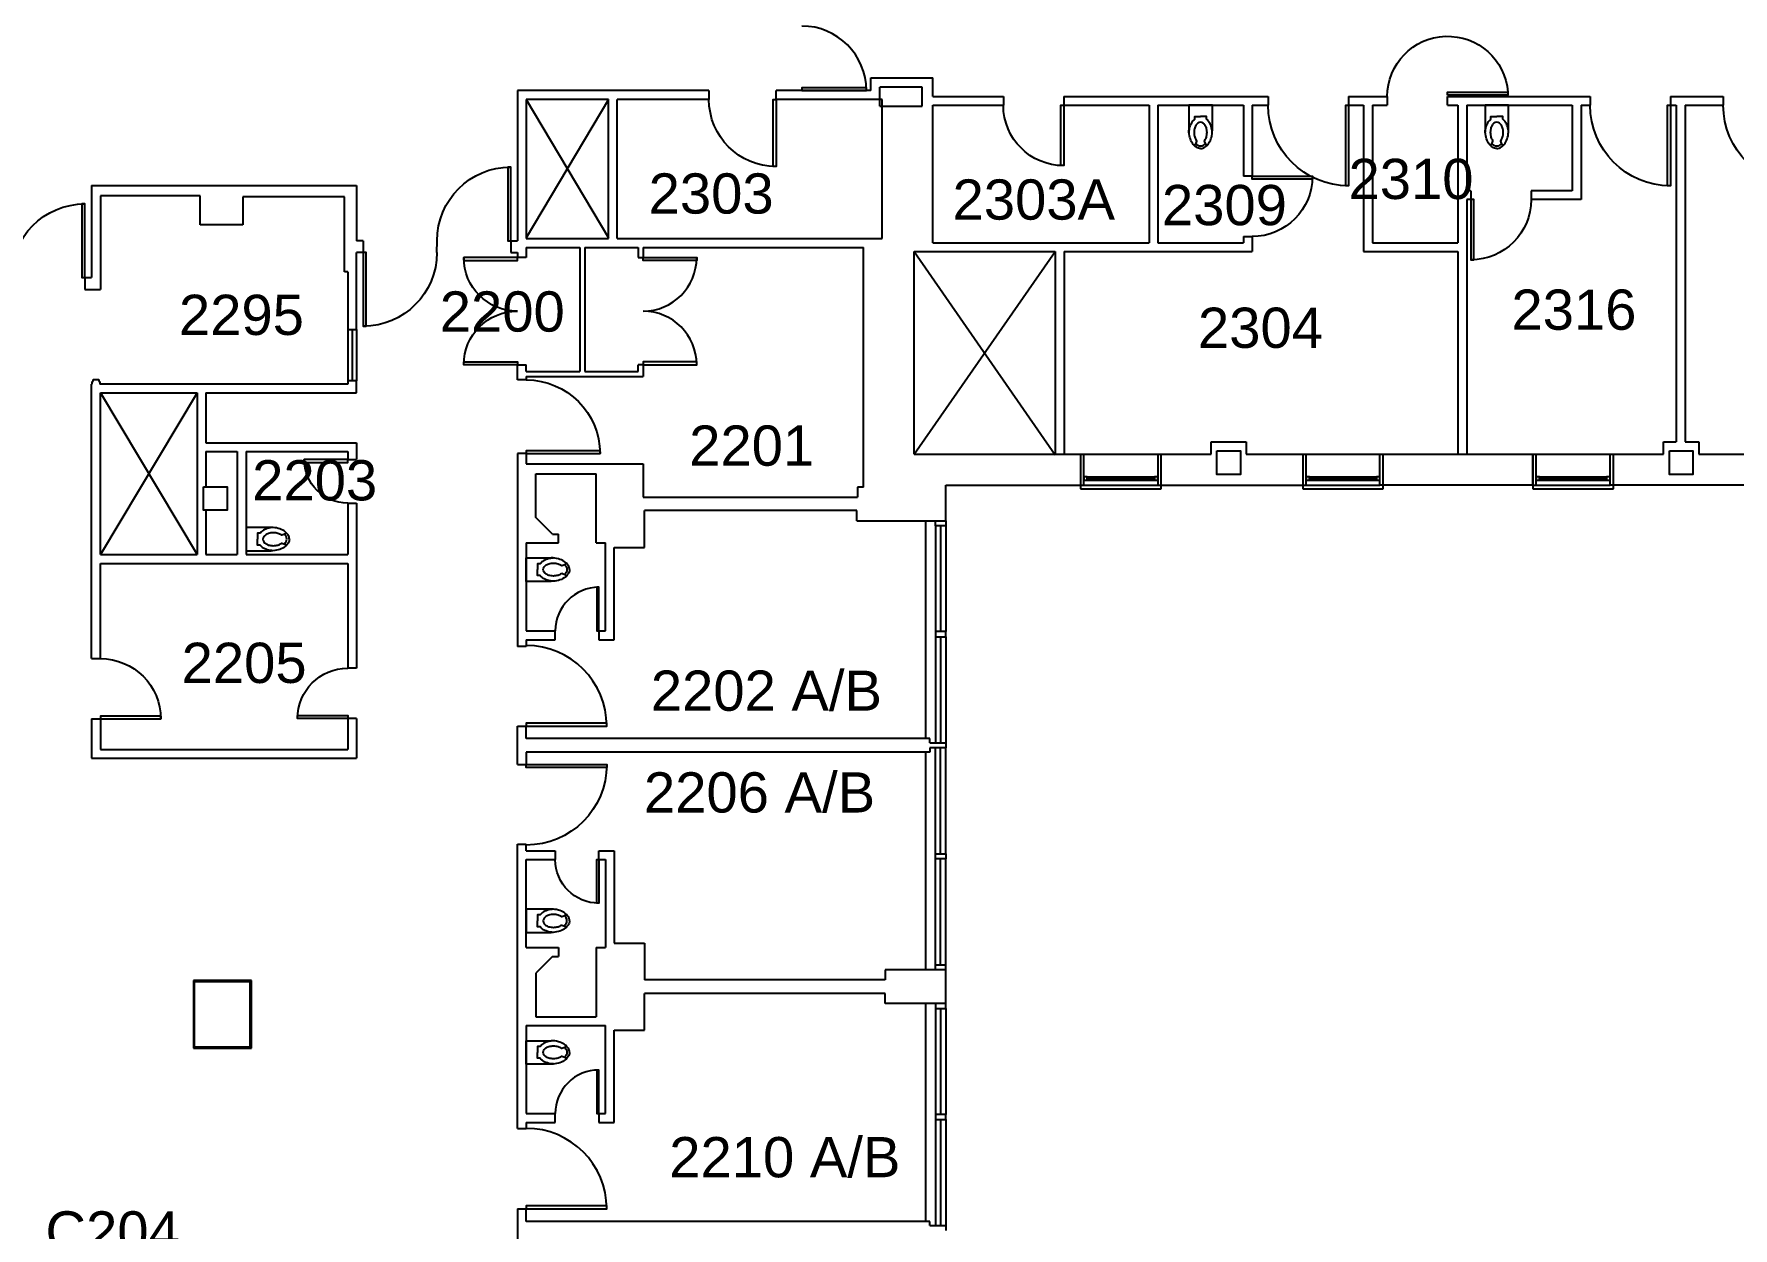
# Model space of a CAD drawing. Header units: inches. Extents: x -1132 to 7533, y -2240 to 4304.
# Drawn here: x 2883 to 3897, y 1341 to 2053 of the extents above; entities that cross this region are included whole.
import ezdxf

# ---------------------------------------------------------------- set-up
doc = ezdxf.new("R2010")
doc.units = ezdxf.units.IN
doc.header["$LTSCALE"] = 96
doc.header["$MEASUREMENT"] = 0
doc.layers.get('0').update_dxf_attribs({"linetype": 'CONTINUOUS'})
for name, color, linetype in [('A-ANNO-ROOM', 4, 'CONTINUOUS'), ('A-DOOR', 2, 'CONTINUOUS'), ('A-FLOR-PFIX', 2, 'CONTINUOUS'), ('A-GLAZ', 2, 'CONTINUOUS'), ('A-GLAZ-SILL', 1, 'CONTINUOUS'), ('A-SHAFT', 1, 'CONTINUOUS'), ('A-WALL-FULL', 6, 'CONTINUOUS')]:
    doc.layers.add(name, color=color, linetype=linetype)
doc.styles.add('ARIAL', font='arial.ttf')

# ---------------------------------------------------------------- blocks, each defined once
blk = doc.blocks.new('P2477016')
for p, q in [((-3.6, -23.8), (-3.6, -23.8)), ((-2.5, -21.1), (-2.5, -21.1))]:
    blk.add_line(p, q)
blk.add_lwpolyline([(7, -14.9), (7, 0), (-7, 0), (-7, -14.9)])
for points in [[(-6.9, -16.2, -0.074934), (-6.3, -12.6, -0.085426), (-4.9, -9.7, -0.066386), (-3.5, -8.3), (-3.5, -6.7), (0, -6.7)], [(4, -23.7, -0.562484), (3.2, -23.5), (2.4, -21.3, -0.238976), (2.5, -20.9, 0.08035), (3.4, -19, 0.074934), (3.8, -16.2, 0.074934), (3.4, -13.4, 0.085426), (2.4, -11.5, 0.066386), (1.6, -10.6, 0.330534), (-1.7, -10.6, 0.066386), (-2.5, -11.5, 0.085426), (-3.5, -13.4, 0.074934), (-3.9, -16.2, 0.074934), (-3.5, -19, 0.08035), (-2.6, -20.9, -0.238976), (-2.5, -21.3), (-3.3, -23.5, -0.549653), (-4.1, -23.7)], [(6.9, -16.2, 0.074934), (6.3, -12.6, 0.085426), (4.9, -9.7, 0.066386), (3.5, -8.3), (3.5, -6.7), (0, -6.7)], [(0, -25.8, -0.143932), (-2.5, -25, -0.107177), (-4.9, -22.6, -0.077997), (-6.4, -19.2, -0.065232), (-7, -14.9)], [(0, -25.8, 0.143932), (2.5, -25, 0.107177), (4.9, -22.6, 0.077997), (6.4, -19.2, 0.065232), (7, -14.9)], [(-3, -22.7, 0.063273), (-1.7, -23.8, 0.143932), (0, -24.2)], [(0, -24.2, 0.143932), (1.7, -23.8, 0.059203), (2.9, -22.8)]]:
    blk.add_lwpolyline(points, format="xyb")
blk = doc.blocks.new('*U31')
for p, q in [((0, 0), (0, 0)), ((-48, 0), (-48, 0))]:
    blk.add_line(p, q)
blk.add_lwpolyline([(0, 0), (0, -48), (-1.75, -48), (-1.75, 0)], close=True)
blk.add_arc((0, 0), 48, 180, 270)
blk = doc.blocks.new('*U32')
for p, q in [((0, 0), (0, 0)), ((40, 0), (40, 0))]:
    blk.add_line(p, q)
blk.add_lwpolyline([(0, 0), (0, -40), (1.75, -40), (1.75, 0)], close=True)
blk.add_arc((0, 0), 40, 270, 0)
blk = doc.blocks.new('*U57')
for p, q in [((0, 0), (0, 0)), ((-32, 0), (-32, 0))]:
    blk.add_line(p, q)
blk.add_lwpolyline([(0, 0), (0, 32), (-1.75, 32), (-1.75, 0)], close=True)
blk.add_arc((0, 0), 32, 90, 180)
blk = doc.blocks.new('*U58')
for p, q in [((0, 0), (0, 0)), ((32, 0), (32, 0))]:
    blk.add_line(p, q)
blk.add_lwpolyline([(0, 0), (0, 32), (1.75, 32), (1.75, 0)], close=True)
blk.add_arc((0, 0), 32, 0, 90)
blk = doc.blocks.new('*U75')
for p, q in [((0, 0), (0, 0)), ((26, 0), (26, 0))]:
    blk.add_line(p, q)
blk.add_lwpolyline([(0, 0), (0, 26), (1.75, 26), (1.75, 0)], close=True)
blk.add_arc((0, 0), 26, 0, 90)
blk = doc.blocks.new('*U76')
for p, q in [((0, 0), (0, 0)), ((-30, 0), (-30, 0))]:
    blk.add_line(p, q)
blk.add_lwpolyline([(0, 0), (0, 30), (-1.75, 30), (-1.75, 0)], close=True)
blk.add_arc((0, 0), 30, 90, 180)
blk = doc.blocks.new('*U40')
for p, q in [((0, 0), (0, 0)), ((-36, 0), (-36, 0))]:
    blk.add_line(p, q)
blk.add_lwpolyline([(0, 0), (0, -36), (-1.75, -36), (-1.75, 0)], close=True)
blk.add_arc((0, 0), 36, 180, 270)
blk = doc.blocks.new('*U33')
for p, q in [((0, 0), (0, 0)), ((36, 0), (36, 0))]:
    blk.add_line(p, q)
blk.add_lwpolyline([(0, 0), (0, -36), (1.75, -36), (1.75, 0)], close=True)
blk.add_arc((0, 0), 36, 270, 0)
blk = doc.blocks.new('*U34')
for p, q in [((0, 0), (0, 0)), ((48, 0), (48, 0))]:
    blk.add_line(p, q)
blk.add_lwpolyline([(0, 0), (0, -48), (1.75, -48), (1.75, 0)], close=True)
blk.add_arc((0, 0), 48, 270, 0)
blk = doc.blocks.new('*U44')
for p, q in [((0, 0), (0, 0)), ((36, 0), (36, 0))]:
    blk.add_line(p, q)
blk.add_lwpolyline([(0, 0), (0, -36), (1.75, -36), (1.75, 0)], close=True)
blk.add_arc((0, 0), 36, 270, 0)
blk = doc.blocks.new('*U46')
for p, q in [((0, 0), (0, 0)), ((-36, 0), (-36, 0))]:
    blk.add_line(p, q)
blk.add_lwpolyline([(0, 0), (0, -36), (-1.75, -36), (-1.75, 0)], close=True)
blk.add_arc((0, 0), 36, 180, 270)
blk = doc.blocks.new('*U59')
for p, q in [((0, 0), (0, 0)), ((-44, 0), (-44, 0))]:
    blk.add_line(p, q)
blk.add_lwpolyline([(0, 0), (0, -44), (-1.75, -44), (-1.75, 0)], close=True)
blk.add_arc((0, 0), 44, 180, 270)
blk = doc.blocks.new('*U29')
for p, q in [((0, 0), (0, 0)), ((48, 0), (48, 0))]:
    blk.add_line(p, q)
blk.add_lwpolyline([(0, 0), (0, -48), (1.75, -48), (1.75, 0)], close=True)
blk.add_arc((0, 0), 48, 270, 0)
blk = doc.blocks.new('*U30')
for p, q in [((0, 0), (0, 0)), ((36, 0), (36, 0))]:
    blk.add_line(p, q)
blk.add_lwpolyline([(0, 0), (0, -36), (1.75, -36), (1.75, 0)], close=True)
blk.add_arc((0, 0), 36, 270, 0)

msp = doc.modelspace()

# ---------------------------------------------------------------- linework, layer by layer
at = {"layer": 'A-DOOR'}
msp.add_line((3123.5, 1923.1), (3123.6, 1930.1), dxfattribs=at)
msp.add_lwpolyline([(3726.4, 2017), (3726.4, 2018.8), (3762.4, 2018.8), (3762.4, 2017)], close=True, dxfattribs=at)
at = {"layer": 'A-DOOR', "extrusion": (0, 0, -1)}
msp.add_arc((-3726.4, 2016.1), 36, 0.0321, 175.7856, dxfattribs=at)
at = {"layer": 'A-GLAZ'}
for p, q in [((3070.3, 1877.1), (3070.3, 1846.6)), ((3070.3, 1877.1), (3075.5, 1877.1)), ((3072.9, 1877.1), (3072.9, 1846.6)), ((3075.5, 1877.1), (3075.5, 1846.6)), ((3075.5, 1846.6), (3070.3, 1846.6)), ((3507.5, 1784.2), (3507.5, 1782.2)), ((3509.5, 1784.2), (3553.5, 1784.2)), ((3511.5, 1789.2), (3551.5, 1789.2)), ((3511.5, 1788.2), (3551.5, 1788.2)), ((3511.5, 1787.2), (3551.5, 1787.2)), ((3555.5, 1782.2), (3555.5, 1784.2)), ((3640, 1784.2), (3640, 1782.2)), ((3642, 1784.2), (3686, 1784.2)), ((3644, 1789.2), (3684, 1789.2)), ((3644, 1788.2), (3684, 1788.2)), ((3644, 1787.2), (3684, 1787.2)), ((3688, 1782.2), (3688, 1784.2)), ((3777.3, 1784.2), (3777.3, 1782.2)), ((3779.3, 1784.2), (3823.3, 1784.2)), ((3781.3, 1789.2), (3821.3, 1789.2)), ((3781.3, 1788.2), (3821.3, 1788.2)), ((3781.3, 1787.2), (3821.3, 1787.2)), ((3825.3, 1782.2), (3825.3, 1784.2)), ((3507.5, 1782.2), (3555.5, 1782.2)), ((3640, 1782.2), (3688, 1782.2)), ((3777.3, 1782.2), (3825.3, 1782.2)), ((3421, 1760.1), (3421, 1696.9)), ((3424, 1760.1), (3424, 1696.9)), ((3427, 1760.1), (3427, 1696.9)), ((3421, 1693.9), (3421, 1630.6)), ((3424, 1693.9), (3424, 1630.6)), ((3427, 1693.9), (3427, 1630.6)), ((3421, 1564.4), (3421, 1627.6)), ((3424, 1564.4), (3424, 1627.6)), ((3427, 1564.4), (3427, 1627.6)), ((3421, 1498.1), (3421, 1561.4)), ((3424, 1498.1), (3424, 1561.4)), ((3427, 1498.1), (3427, 1561.4)), ((3421, 1472.1), (3421, 1408.9)), ((3424, 1472.1), (3424, 1408.9)), ((3427, 1472.1), (3427, 1408.9)), ((3421, 1405.9), (3421, 1342.6)), ((3424, 1405.9), (3424, 1342.6)), ((3427, 1405.9), (3427, 1342.6))]:
    msp.add_line(p, q, dxfattribs=at)
at = {"layer": 'A-GLAZ-SILL'}
for p, q in [((3509.5, 1802.7), (3553.5, 1802.7)), ((3642, 1802.7), (3686, 1802.7)), ((3779.3, 1802.7), (3823.3, 1802.7)), ((3415, 1763.1), (3415, 1633.1)), ((3415, 1625.1), (3415, 1495.1)), ((3415, 1475.1), (3415, 1345.1))]:
    msp.add_line(p, q, dxfattribs=at)
at = {"layer": 'A-SHAFT'}
for p, q in [((3225.8, 2014.4), (3176.8, 1931.8)), ((3176.8, 2014.4), (3225.8, 1931.8)), ((3408.3, 1802.7), (3492.3, 1923.6)), ((3408.3, 1923.6), (3492.3, 1802.4)), ((2922.8, 1839.4), (2980.4, 1742.9)), ((2980.4, 1839.4), (2922.8, 1742.9))]:
    msp.add_line(p, q, dxfattribs=at)
at = {"layer": 'A-WALL-FULL'}
for p, q in [((3382.4, 2019.7), (3382.4, 2027.2)), ((3382.4, 2027.2), (3419.4, 2027.2)), ((3419.4, 2016.2), (3419.4, 2027.2)), ((3285.8, 2019.7), (3171.5, 2019.7)), ((3171.5, 2019.7), (3171.5, 1930.1)), ((3285.8, 2019.7), (3285.8, 2014.4)), ((3325.8, 2014.4), (3325.8, 2019.7)), ((3382.4, 2019.7), (3325.8, 2019.7)), ((3387.8, 2010.3), (3387.8, 2021.8)), ((3413, 2021.8), (3387.8, 2021.8)), ((3413, 2010.3), (3413, 2021.8)), ((3225.8, 2014.4), (3176.8, 2014.4)), ((3176.8, 2014.4), (3176.8, 1931.4)), ((3225.8, 1931.4), (3225.8, 2014.4)), ((3231.1, 1931.4), (3231.1, 2014.4)), ((3285.8, 2014.4), (3231.1, 2014.4)), ((3389.1, 2014.4), (3325.8, 2014.4)), ((3387.8, 2010.3), (3413, 2010.3)), ((3389.1, 1931.4), (3389.1, 2014.4)), ((3419.4, 2016.2), (3461.4, 2016.2)), ((3419.4, 2010.9), (3461.4, 2010.9)), ((3419.4, 1928.9), (3419.4, 2010.9)), ((3461.4, 2016.2), (3461.4, 2010.9)), ((3497.4, 2016.2), (3497.4, 2010.9)), ((3497.4, 2016.2), (3619.4, 2016.2)), ((3497.4, 2010.9), (3548.3, 2010.9)), ((3548.3, 2010.9), (3548.3, 1928.9)), ((3553.6, 2010.9), (3553.6, 1928.9)), ((3553.6, 2010.9), (3604.6, 2010.9)), ((3604.6, 2010.9), (3604.6, 1968.6)), ((3609.8, 2010.9), (3609.8, 1968.6)), ((3609.8, 2010.9), (3619.4, 2010.9)), ((3619.4, 2016.2), (3619.4, 2010.9)), ((3667.4, 2016.2), (3690.4, 2016.2)), ((3667.4, 2016.2), (3667.4, 2010.9)), ((3667.4, 2010.9), (3676.3, 2010.9)), ((3676.3, 2010.9), (3676.3, 1923.6)), ((3681.6, 2010.9), (3681.6, 1928.9)), ((3681.6, 2010.9), (3690.4, 2010.9)), ((3690.4, 2016.2), (3690.4, 2010.9)), ((3726.4, 2016.2), (3811.4, 2016.2)), ((3726.4, 2010.9), (3726.4, 2016.2)), ((3726.4, 2010.9), (3732.6, 2010.9)), ((3732.6, 2010.9), (3732.6, 1928.9)), ((3737.8, 2010.9), (3737.8, 1959.9)), ((3737.8, 2010.9), (3800.8, 2010.9)), ((3800.8, 2010.9), (3800.8, 1959.9)), ((3806.1, 2010.9), (3806.1, 1954.7)), ((3806.1, 2010.9), (3811.4, 2010.9)), ((3811.4, 2016.2), (3811.4, 2010.9)), ((3859.4, 2016.2), (3890.9, 2016.2)), ((3859.4, 2016.2), (3859.4, 2010.9)), ((3859.4, 2010.9), (3862.8, 2010.9)), ((3862.8, 2010.9), (3862.8, 1810.2)), ((3868.1, 2010.9), (3868.1, 1810.2)), ((3868.1, 2010.9), (3890.9, 2010.9)), ((3890.9, 2016.2), (3890.9, 2010.9)), ((3609.8, 1968.6), (3604.6, 1968.6)), ((2917.5, 1963.1), (3075.5, 1963.1)), ((2917.5, 1963.1), (2917.5, 1908.1)), ((2922.8, 1956.9), (2922.8, 1901.1)), ((2982.3, 1956.9), (2922.8, 1956.9)), ((2982.3, 1939.6), (2982.3, 1956.9)), ((3068.3, 1956.4), (3007.8, 1956.4)), ((3007.8, 1956.4), (3007.8, 1939.6)), ((3068.3, 1911.6), (3068.3, 1956.4)), ((3075.5, 1963.1), (3075.5, 1930.1)), ((3740.3, 1959.9), (3737.8, 1959.9)), ((3740.3, 1959.9), (3740.3, 1954.7)), ((3800.8, 1959.9), (3776.3, 1959.9)), ((3776.3, 1959.9), (3776.3, 1954.7)), ((3740.3, 1954.7), (3737.8, 1954.7)), ((3737.8, 1954.7), (3737.8, 1802.4)), ((3806.1, 1954.7), (3776.3, 1954.7)), ((3007.8, 1939.6), (2982.3, 1939.6)), ((3079.5, 1930.1), (3075.5, 1930.1)), ((3079.5, 1930.1), (3079.5, 1923.1)), ((3167.6, 1930.1), (3167.6, 1923.1)), ((3167.6, 1930.1), (3171.5, 1930.1)), ((3176.8, 1931.4), (3225.8, 1931.4)), ((3176.8, 1926.1), (3176.8, 1920.1)), ((3176.8, 1926.1), (3208.7, 1926.1)), ((3208.7, 1926.1), (3208.7, 1852.1)), ((3211.7, 1926.1), (3243.5, 1926.1)), ((3211.7, 1926.1), (3211.7, 1852.1)), ((3231.1, 1931.4), (3389.1, 1931.4)), ((3243.5, 1926.1), (3243.5, 1920.1)), ((3246.5, 1926.1), (3378, 1926.1)), ((3246.5, 1926.1), (3246.5, 1920.1)), ((3378, 1783.1), (3378, 1926.1)), ((3419.4, 1928.9), (3548.3, 1928.9)), ((3553.6, 1928.9), (3604.6, 1928.9)), ((3604.6, 1932.6), (3604.6, 1928.9)), ((3604.6, 1932.6), (3609.8, 1932.6)), ((3609.8, 1932.6), (3609.8, 1923.6)), ((3681.6, 1928.9), (3732.6, 1928.9)), ((3079.5, 1923.1), (3075.5, 1923.1)), ((3075.5, 1877.1), (3075.5, 1923.1)), ((3167.6, 1923.1), (3171.5, 1923.1)), ((3171.5, 1923.1), (3171.5, 1920.1)), ((3176.8, 1920.1), (3171.5, 1920.1)), ((3243.5, 1920.1), (3246.5, 1920.1)), ((3408.3, 1923.6), (3492.3, 1923.6)), ((3408.3, 1802.7), (3408.3, 1923.6)), ((3492.3, 1923.6), (3492.3, 1802.4)), ((3497.6, 1923.6), (3609.8, 1923.6)), ((3497.6, 1923.6), (3497.6, 1802.4)), ((3676.3, 1923.6), (3732.6, 1923.6)), ((3732.6, 1923.6), (3732.6, 1802.4)), ((2913.5, 1908.1), (2913.5, 1901.1)), ((2913.5, 1908.1), (2917.5, 1908.1)), ((3070.3, 1911.6), (3068.3, 1911.6)), ((3070.3, 1911.6), (3070.3, 1877.1)), ((2913.5, 1901.1), (2922.8, 1901.1)), ((3171.5, 1847.1), (3171.5, 1856.1)), ((3171.5, 1856.1), (3176.8, 1856.1)), ((3176.8, 1852.1), (3176.8, 1856.1)), ((3246.5, 1856.1), (3243.5, 1856.1)), ((3243.5, 1852.1), (3243.5, 1856.1)), ((3246.5, 1856.1), (3246.5, 1849.1)), ((2917.9, 1844.6), (2917.9, 1846.1)), ((2917.9, 1846.1), (2918.4, 1846.1)), ((2918.4, 1846.1), (2918.4, 1847.4)), ((2918.4, 1847.4), (2921.9, 1847.4)), ((2921.9, 1847.4), (2921.9, 1846.1)), ((2921.9, 1846.1), (2922.4, 1846.1)), ((2922.4, 1846.1), (2922.4, 1844.6)), ((3070.3, 1846.6), (3070.3, 1844.6)), ((3075.5, 1839.4), (3075.5, 1846.6)), ((3176.8, 1847.1), (3171.5, 1847.1)), ((3176.8, 1852.1), (3208.7, 1852.1)), ((3176.8, 1849.1), (3246.5, 1849.1)), ((3176.8, 1849.1), (3176.8, 1847.1)), ((3211.7, 1852.1), (3243.5, 1852.1)), ((2917.5, 1680.8), (2917.5, 1844.6)), ((2917.5, 1844.6), (2917.9, 1844.6)), ((3070.3, 1844.6), (2922.4, 1844.6)), ((2922.8, 1839.4), (2980.4, 1839.4)), ((2922.8, 1742.9), (2922.8, 1839.4)), ((2980.4, 1839.4), (2980.4, 1742.9)), ((2985.6, 1839.4), (3075.5, 1839.4)), ((2985.6, 1839.4), (2985.6, 1809.6)), ((2985.6, 1809.6), (3075.5, 1809.6)), ((2985.6, 1804.4), (2985.6, 1783.3)), ((2985.6, 1804.4), (3004.4, 1804.4)), ((3004.4, 1804.4), (3004.4, 1742.9)), ((3009.7, 1804.4), (3009.7, 1742.9)), ((3009.7, 1804.4), (3070.3, 1804.4)), ((3070.3, 1804.4), (3070.3, 1799.6)), ((3075.5, 1809.6), (3075.5, 1799.6)), ((3585.3, 1802.7), (3585.3, 1810.2)), ((3585.3, 1810.2), (3606.3, 1810.2)), ((3606.3, 1810.2), (3606.3, 1802.7)), ((3855.3, 1810.2), (3862.8, 1810.2)), ((3855.3, 1802.7), (3855.3, 1810.2)), ((3868.1, 1810.2), (3876.3, 1810.2)), ((3876.3, 1810.2), (3876.3, 1802.7)), ((3070.3, 1799.6), (3075.5, 1799.6)), ((3171.5, 1803.1), (3171.5, 1688.1)), ((3176.8, 1803.1), (3171.5, 1803.1)), ((3176.8, 1803.1), (3176.8, 1797.1)), ((3176.8, 1797.1), (3246.5, 1797.1)), ((3246.5, 1797.1), (3246.5, 1777.1)), ((3408.3, 1802.7), (3585.3, 1802.7)), ((3507.5, 1802.7), (3507.5, 1784.2)), ((3509.5, 1784.2), (3509.5, 1802.7)), ((3553.5, 1802.7), (3553.5, 1784.2)), ((3555.5, 1784.2), (3555.5, 1802.7)), ((3606.3, 1802.7), (3642, 1802.7)), ((3640, 1802.7), (3640, 1784.2)), ((3642, 1784.2), (3642, 1802.7)), ((3686, 1784.2), (3686, 1802.7)), ((3686, 1802.7), (3782.8, 1802.7)), ((3688, 1784.2), (3688, 1802.7)), ((3688, 1784.2), (3688, 1802.7)), ((3777.3, 1784.2), (3777.3, 1802.7)), ((3777.3, 1784.2), (3777.3, 1802.7)), ((3777.3, 1802.7), (3777.3, 1784.2)), ((3779.3, 1784.2), (3779.3, 1802.7)), ((3823.3, 1784.2), (3823.3, 1802.7)), ((3823.3, 1802.7), (3855.3, 1802.7)), ((3825.3, 1784.2), (3825.3, 1802.7)), ((3876.3, 1802.7), (3912, 1802.7)), ((3182.5, 1791.1), (3218.5, 1791.1)), ((3182.5, 1765), (3182.5, 1791.1)), ((3218.5, 1749.9), (3218.5, 1791.1)), ((3427, 1763.1), (3427.1, 1784.2)), ((3427.1, 1784.2), (3509.5, 1784.2)), ((3511.5, 1789.2), (3509.5, 1789.2)), ((3509.5, 1789.2), (3509.5, 1787.2)), ((3509.5, 1787.2), (3511.5, 1787.2)), ((3511.5, 1787.2), (3511.5, 1789.2)), ((3553.5, 1789.2), (3551.5, 1789.2)), ((3551.5, 1789.2), (3551.5, 1787.2)), ((3551.5, 1787.2), (3553.5, 1787.2)), ((3553.5, 1787.2), (3553.5, 1789.2)), ((3553.5, 1784.2), (3642, 1784.2)), ((3644, 1789.2), (3642, 1789.2)), ((3642, 1789.2), (3642, 1787.2)), ((3642, 1787.2), (3644, 1787.2)), ((3644, 1787.2), (3644, 1789.2)), ((3686, 1789.2), (3684, 1789.2)), ((3684, 1789.2), (3684, 1787.2)), ((3684, 1787.2), (3686, 1787.2)), ((3686, 1787.2), (3686, 1789.2)), ((3777.3, 1784.2), (3686, 1784.2)), ((3777.3, 1784.2), (3779.3, 1784.2)), ((3781.3, 1789.2), (3779.3, 1789.2)), ((3779.3, 1789.2), (3779.3, 1787.2)), ((3779.3, 1787.2), (3781.3, 1787.2)), ((3781.3, 1787.2), (3781.3, 1789.2)), ((3823.3, 1789.2), (3821.3, 1789.2)), ((3821.3, 1789.2), (3821.3, 1787.2)), ((3821.3, 1787.2), (3823.3, 1787.2)), ((3823.3, 1787.2), (3823.3, 1789.2)), ((3912, 1784.2), (3823.3, 1784.2)), ((3246.5, 1777.1), (3374.5, 1777.1)), ((3378, 1783.1), (3374.5, 1783.1)), ((3374.5, 1783.1), (3374.5, 1777.1)), ((2985.6, 1769.3), (2985.6, 1742.9)), ((3070.3, 1773.6), (3070.3, 1742.9)), ((3070.3, 1773.6), (3075.5, 1773.6)), ((3075.5, 1773.6), (3075.5, 1675.1)), ((3192.4, 1755.1), (3182.5, 1765)), ((3374, 1769.1), (3247.3, 1769.1)), ((3247.3, 1747.1), (3247.3, 1769.1)), ((3374, 1763.1), (3374, 1769.1)), ((3192.4, 1755.1), (3196, 1755.1)), ((3196, 1749.9), (3196, 1755.1)), ((3374, 1763.1), (3427, 1763.1)), ((3421, 1760.1), (3421, 1763.1)), ((3427, 1760.1), (3421, 1760.1)), ((3427, 1763.1), (3427, 1760.1)), ((3176.8, 1749.9), (3176.8, 1697.4)), ((3176.8, 1749.9), (3196, 1749.9)), ((3218.5, 1749.9), (3224, 1749.9)), ((3224, 1697.4), (3224, 1749.9)), ((3229.3, 1692.1), (3229.3, 1747.1)), ((3229.3, 1747.1), (3247.3, 1747.1)), ((2922.8, 1742.9), (2980.4, 1742.9)), ((2922.8, 1737.6), (3070.3, 1737.6)), ((2922.8, 1680.8), (2922.8, 1737.6)), ((2985.6, 1742.9), (3004.4, 1742.9)), ((3009.7, 1742.9), (3070.3, 1742.9)), ((3070.3, 1737.6), (3070.3, 1675.1)), ((3176.8, 1697.4), (3194.1, 1697.4)), ((3194.1, 1692.1), (3194.1, 1697.4)), ((3220.1, 1697.4), (3224, 1697.4)), ((3220.1, 1697.4), (3220.1, 1692.1)), ((3421, 1696.9), (3421, 1693.9)), ((3427, 1696.9), (3421, 1696.9)), ((3421, 1693.9), (3427, 1693.9)), ((3427, 1693.9), (3427, 1696.9)), ((3176.8, 1688.1), (3171.5, 1688.1)), ((3176.8, 1692.1), (3176.8, 1688.1)), ((3176.8, 1692.1), (3194.1, 1692.1)), ((3220.1, 1692.1), (3229.3, 1692.1)), ((2917.5, 1680.8), (2922.8, 1680.8)), ((3075.5, 1675.1), (3070.3, 1675.1)), ((2917.5, 1644.8), (2922.8, 1644.8)), ((2917.5, 1644.8), (2917.5, 1621.4)), ((2922.8, 1644.8), (2922.8, 1626.6)), ((3070.3, 1645.1), (3070.3, 1626.6)), ((3075.5, 1645.1), (3070.3, 1645.1)), ((3075.5, 1645.1), (3075.5, 1621.4)), ((3171.5, 1617.6), (3171.5, 1640.6)), ((3171.5, 1640.6), (3176.8, 1640.6)), ((3176.8, 1633.1), (3176.8, 1640.6)), ((3417.5, 1633.1), (3176.8, 1633.1)), ((3417.5, 1630.6), (3417.5, 1633.1)), ((2922.8, 1626.6), (3070.3, 1626.6)), ((3417.5, 1625.1), (3176.8, 1625.1)), ((3176.8, 1625.1), (3176.8, 1617.6)), ((3417.5, 1630.6), (3427, 1630.6)), ((3427, 1627.6), (3417.5, 1627.6)), ((3417.5, 1627.6), (3417.5, 1625.1)), ((3427, 1630.6), (3427, 1627.6)), ((2917.5, 1621.4), (2989.6, 1621.4)), ((2989.6, 1621.4), (3075.5, 1621.4)), ((3171.5, 1617.6), (3176.8, 1617.6)), ((3171.5, 1400.6), (3171.5, 1570.1)), ((3171.5, 1570.1), (3176.8, 1570.1)), ((3176.8, 1566.1), (3176.8, 1570.1)), ((3176.8, 1566.1), (3194.1, 1566.1)), ((3176.8, 1508.4), (3176.8, 1560.9)), ((3176.8, 1560.9), (3194.1, 1560.9)), ((3194.1, 1566.1), (3194.1, 1560.9)), ((3220.1, 1566.1), (3229.3, 1566.1)), ((3220.1, 1560.9), (3220.1, 1566.1)), ((3220.1, 1560.9), (3224, 1560.9)), ((3224, 1560.9), (3224, 1508.4)), ((3229.3, 1566.1), (3229.3, 1511.1)), ((3421, 1561.4), (3421, 1564.4)), ((3421, 1564.4), (3427, 1564.4)), ((3427, 1561.4), (3421, 1561.4)), ((3427, 1564.4), (3427, 1561.4)), ((3229.3, 1511.1), (3247.3, 1511.1)), ((3247.3, 1511.1), (3247.3, 1489.1)), ((3176.8, 1508.4), (3196, 1508.4)), ((3192.4, 1503.1), (3182.5, 1493.2)), ((3192.4, 1503.1), (3196, 1503.1)), ((3196, 1508.4), (3196, 1503.1)), ((3218.5, 1508.4), (3224, 1508.4)), ((3218.5, 1508.4), (3218.5, 1467.1)), ((3182.5, 1493.2), (3182.5, 1467.1)), ((3427, 1495.1), (3391, 1495.1)), ((3391, 1495.1), (3391, 1489.1)), ((3421, 1495.1), (3421, 1498.4)), ((3421, 1498.1), (3427, 1498.1)), ((3427, 1472.1), (3427, 1498.1)), ((3012.8, 1488.7), (2978.3, 1488.7)), ((2978.3, 1488.7), (2978.3, 1448.5)), ((3012.2, 1488.1), (2978.9, 1488.1)), ((2978.9, 1449.1), (2978.9, 1488.1)), ((3012.2, 1449.1), (3012.2, 1488.1)), ((3012.8, 1448.5), (3012.8, 1488.7)), ((3391, 1489.1), (3247.3, 1489.1)), ((3391, 1481.1), (3247.3, 1481.1)), ((3247.3, 1459.1), (3247.3, 1481.1)), ((3391, 1475.1), (3391, 1481.1)), ((3427, 1475.1), (3391, 1475.1)), ((3421, 1475.1), (3421, 1471.9)), ((3421, 1472.1), (3427, 1472.1)), ((3176.8, 1461.9), (3224, 1461.9)), ((3176.8, 1461.9), (3176.8, 1409.4)), ((3182.5, 1467.1), (3218.5, 1467.1)), ((3224, 1409.4), (3224, 1461.9)), ((3229.3, 1404.1), (3229.3, 1459.1)), ((3229.3, 1459.1), (3247.3, 1459.1)), ((2978.3, 1448.5), (3012.8, 1448.5)), ((3012.2, 1449.1), (2978.9, 1449.1)), ((3176.8, 1409.4), (3194.1, 1409.4)), ((3194.1, 1404.1), (3194.1, 1409.4)), ((3220.1, 1409.4), (3224, 1409.4)), ((3220.1, 1409.4), (3220.1, 1404.1)), ((3421, 1408.9), (3421, 1405.9)), ((3427, 1408.9), (3421, 1408.9)), ((3427, 1405.9), (3427, 1408.9)), ((3171.5, 1400.6), (3176.8, 1400.6)), ((3176.8, 1404.1), (3176.8, 1400.6)), ((3176.8, 1404.1), (3194.1, 1404.1)), ((3220.1, 1404.1), (3229.3, 1404.1)), ((3421, 1405.9), (3427, 1405.9)), ((3171.5, 1352.6), (3176.8, 1352.6)), ((3171.5, 1352.6), (3171.5, 1329.6)), ((3176.8, 1345.1), (3176.8, 1352.6)), ((3417.5, 1345.1), (3176.8, 1345.1)), ((3417.5, 1342.6), (3417.5, 1345.1)), ((3417.5, 1342.6), (3427, 1342.6)), ((3427, 1342.6), (3427, 1339.6))]:
    msp.add_line(p, q, dxfattribs=at)
for points in [[(3588.8, 1804.7), (3602.8, 1804.7), (3602.8, 1790.7), (3588.8, 1790.7)], [(3858.8, 1804.7), (3872.8, 1804.7), (3872.8, 1790.7), (3858.8, 1790.7)], [(2984.3, 1783.3), (2998.3, 1783.3), (2998.3, 1769.3), (2984.3, 1769.3)]]:
    msp.add_lwpolyline(points, close=True, dxfattribs=at)

# ---------------------------------------------------------------- block references
at = {"layer": 'A-DOOR'}
for name, p, xscale, yscale, zscale, rotation in [('*U32', (3341.2, 2019.7), 0.9626492176170558, 0.9626492176170558, 0.9626492176170558, 90), ('*U31', (3176.8, 1803.1), -0.916666670326066, 0.916666670326066, 0.9166666703260695, 90), ('*U30', (3220.1, 1409.4), 0.7222222222221717, 0.7222222222221717, 0.7222222222221717, 180)]:
    msp.add_blockref(name, p, dxfattribs=dict(at, xscale=xscale, yscale=yscale, zscale=zscale, rotation=rotation))
at = {"layer": 'A-DOOR', "xscale": -1}
for name, p in [('*U32', (3325.8, 2014.4)), ('*U33', (3497.4, 2010.9)), ('*U34', (3667.4, 2010.9)), ('*U34', (3859.4, 2010.9)), ('*U34', (3938.9, 2010.9)), ('*U46', (3740.3, 1954.7)), ('*U59', (3079.5, 1923.1))]:
    msp.add_blockref(name, p, dxfattribs=at)
for name, p, rotation in [('*U59', (3167.6, 1930.1), 180), ('*U44', (3609.8, 1968.6), 90), ('*U59', (2913.5, 1908.1), 180), ('*U58', (3171.5, 1920.1), 90), ('*U57', (3171.5, 1856.1), 90), ('*U75', (3070.3, 1799.6), 90), ('*U40', (2922.8, 1644.8), 90), ('*U76', (3070.3, 1645.1), 90), ('*U29', (3176.8, 1617.6), 90)]:
    msp.add_blockref(name, p, dxfattribs=dict(at, rotation=rotation))
at = {"layer": 'A-DOOR'}
for name, p, rotation in [('*U58', (3246.5, 1920.1), 270), ('*U57', (3246.5, 1856.1), 270), ('*U29', (3176.8, 1640.6), 90), ('*U29', (3176.8, 1352.6), 90)]:
    msp.add_blockref(name, p, dxfattribs=dict(at, rotation=rotation))
at = {"layer": 'A-DOOR', "extrusion": (0, 0, -1), "xscale": -0.7222222222221717, "yscale": 0.7222222222221717, "zscale": -0.7222222222221717, "rotation": 180}
msp.add_blockref('*U30', (-3220.1, 1697.4), dxfattribs=at)
at = {"layer": 'A-DOOR', "extrusion": (0, 0, -1), "xscale": 0.7222222222221717, "yscale": 0.7222222222221717, "zscale": -0.7222222222222222}
msp.add_blockref('*U30', (-3220.1, 1560.9), dxfattribs=at)
at = {"layer": 'A-FLOR-PFIX'}
for p in [(3579.1, 2010.9), (3755.8, 2010.9)]:
    msp.add_blockref('P2477016', p, dxfattribs=at)
at = {"layer": 'A-FLOR-PFIX', "rotation": 90}
for p in [(3009.7, 1752.1), (3176.8, 1524.4)]:
    msp.add_blockref('P2477016', p, dxfattribs=at)
at = {"layer": 'A-FLOR-PFIX', "xscale": -1, "rotation": 90}
msp.add_blockref('P2477016', (3176.8, 1733.9), dxfattribs=at)
at = {"layer": 'A-FLOR-PFIX', "extrusion": (0, 0, -1), "zscale": -1, "rotation": 270}
msp.add_blockref('P2477016', (-3176.8, 1445.9), dxfattribs=at)

# ---------------------------------------------------------------- texts
at = {"layer": 'A-ANNO-ROOM', "style": 'ARIAL'}
for s, p in [('2310', (3667.3, 1955)), ('2303', (3249.8, 1946.3)), ('2303A', (3431.1, 1942.7)), ('2309', (3556, 1939.4)), ('2295', (2969.6, 1873.9)), ('2200', (3125.2, 1875.9)), ('2316', (3764.5, 1877)), ('2304', (3577.5, 1866.2)), ('2201', (3274, 1795.9)), ('2203', (3013.3, 1775.2)), ('2205', (2971.2, 1666.3)), ('2202 A/B', (3251.1, 1649.7)), ('2206 A/B', (3247, 1589)), ('2210 A/B', (3262.1, 1371.4)), ('C204', (2890, 1327.1))]:
    msp.add_text(s, height=24, dxfattribs=at).set_placement(p)

doc.saveas('drawing.dxf')
